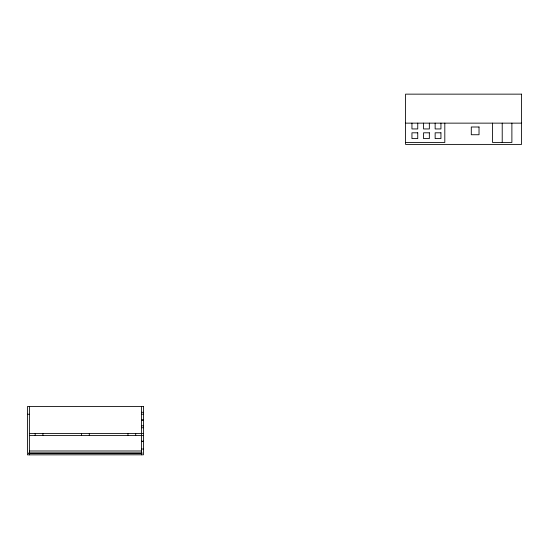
<?xml version="1.0" encoding="UTF-8"?>
<svg xmlns="http://www.w3.org/2000/svg" width="549" height="549" viewBox="0 0 549 549"><rect width="100%" height="100%" fill="white"/><g stroke="black" fill="none" stroke-linecap="round" stroke-linejoin="round"><path stroke-width="0.82" d="M405.567 123.141L521.55 123.141M405.567 142.472L444.807 142.472L444.807 123.141M141.498 412.278L143.433 412.326M27.45 414.262L29.385 414.262M141.498 414.214L143.433 414.214M141.498 420.012L143.433 420.012M141.498 420.06L143.433 420.06M141.498 425.811L143.433 425.811M141.498 427.746L143.433 427.746M29.385 433.593L143.433 433.593M29.385 435.522L143.433 435.522M141.498 441.279L143.433 441.279M141.498 441.321L143.433 441.321M141.498 449.007L143.433 449.055M29.385 450.99L141.498 450.99M28.802 453.453L142.074 453.453L142.074 452.877L28.802 452.877L28.802 453.501M511.888 123.141L511.888 142.472L492.556 142.472L492.556 123.141M502.218 123.141L502.218 142.472M440.943 123.141L440.943 128.94L435.144 128.94L435.144 123.141M429.345 123.141L429.345 128.94L423.547 128.94L423.547 123.141M417.748 123.141L417.748 128.94L411.949 128.94L411.949 123.141M141.498 406.48L141.498 452.918M141.498 453.453L141.498 454.853M135.699 433.593L135.699 435.522M127.965 433.593L127.965 435.522M89.309 433.593L89.309 435.522M81.575 433.593L81.575 435.522M42.911 433.593L42.911 435.522M35.184 433.593L35.184 435.522M29.385 406.528L29.385 452.918M29.385 453.501L29.385 454.853M521.55 94.147L405.567 94.147L405.567 144.401L521.55 144.401L521.55 94.147M479.023 127.004L471.289 127.004L471.289 134.738L479.023 134.738L479.023 127.004M417.748 132.803L411.949 132.803L411.949 138.602L417.748 138.602L417.748 132.803M429.345 132.803L423.547 132.803L423.547 138.602L429.345 138.602L429.345 132.803M440.943 132.803L435.144 132.803L435.144 138.602L440.943 138.602L440.943 132.803M143.433 406.48L27.45 406.528L27.45 454.853L143.433 454.805L143.433 406.48"/></g></svg>
